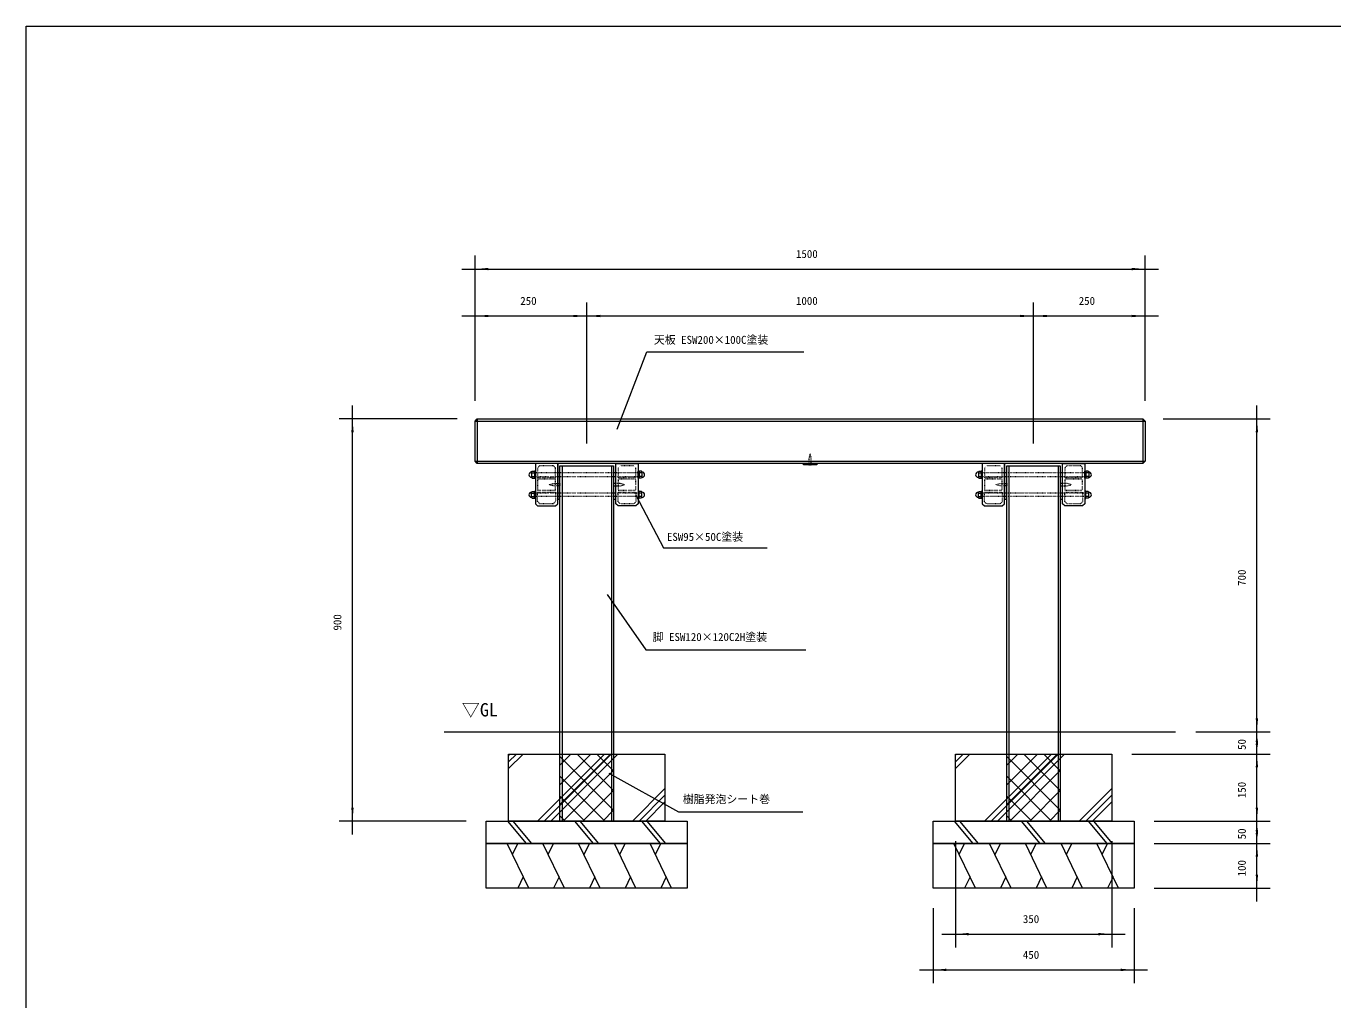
# Model space of a CAD drawing. Units: millimetres, scale not verified. Extents: x -2925 to 2925, y -2062 to 2062.
# Drawn here: x -2925 to 0, y -116 to 2062 of the extents above; entities that cross this region are included whole.
import ezdxf
from ezdxf.enums import TextEntityAlignment as Align

# ---------------------------------------------------------------- set-up
doc = ezdxf.new("R2010")
doc.units = ezdxf.units.MM
doc.header["$LTSCALE"] = 10
doc.linetypes.add('USER5', pattern=[0.208282, 0.069427, -0.138855])
doc.layers.add('0-1_IMPORTED', color=30, linetype='Continuous', lineweight=18)
doc.styles.add('ＭＳ ゴシック', font='')
doc.styles.get('ＭＳ ゴシック').set_extended_font_data('MS Gothic')

msp = doc.modelspace()

# ---------------------------------------------------------------- linework, layer by layer
at = {"layer": '0-1_IMPORTED', "color": 1}
for p, q in [((-1920.06, 1224), (-1920.06, 1549)), ((-420.06, 1224), (-420.06, 1549)), ((-1950.06, 1519), (-1920.06, 1519)), ((-1920.06, 1519), (-420.06, 1519)), ((-420.06, 1519), (-390.06, 1519)), ((-1920.06, 1224), (-1920.06, 1444)), ((-1670.06, 1129), (-1670.06, 1444)), ((-1670.06, 1129), (-1670.06, 1444)), ((-670.06, 1129), (-670.06, 1444)), ((-670.06, 1129), (-670.06, 1444)), ((-420.06, 1224), (-420.06, 1444)), ((-1950.06, 1414), (-1920.06, 1414)), ((-1920.06, 1414), (-1670.06, 1414)), ((-1700.06, 1414), (-1670.06, 1414)), ((-1670.06, 1414), (-1640.06, 1414)), ((-1670.06, 1414), (-670.06, 1414)), ((-700.06, 1414), (-670.06, 1414)), ((-670.06, 1414), (-640.06, 1414)), ((-670.06, 1414), (-420.06, 1414)), ((-420.06, 1414), (-390.06, 1414)), ((-2194.5, 1184), (-2194.5, 1214)), ((-170.06, 1184), (-170.06, 1214)), ((-1960.06, 1184), (-2224.5, 1184)), ((-2194.5, 284), (-2194.5, 1184)), ((-380.06, 1184), (-140.06, 1184)), ((-170.06, 484), (-170.06, 1184)), ((-170.06, 484), (-170.06, 514)), ((-307, 484), (-140.06, 484)), ((-307, 484), (-140.06, 484)), ((-170.06, 434), (-170.06, 484)), ((-170.06, 454), (-170.06, 484)), ((-170.06, 434), (-170.06, 464)), ((-450.06, 434), (-140.06, 434)), ((-450.06, 434), (-140.06, 434)), ((-170.06, 284), (-170.06, 434)), ((-170.06, 404), (-170.06, 434)), ((-1620.89, 391.09), (-1464.41, 304.65)), ((-1464.41, 304.65), (-1186.06, 304.65)), ((-170.06, 284), (-170.06, 314)), ((-1940.06, 284), (-2224.5, 284)), ((-2194.5, 254), (-2194.5, 284)), ((-400.06, 284), (-140.06, 284)), ((-400.06, 284), (-140.06, 284)), ((-170.06, 234), (-170.06, 284)), ((-170.06, 254), (-170.06, 284)), ((-170.06, 234), (-170.06, 264)), ((-845.06, 239), (-845.06, 1)), ((-495.06, 239), (-495.06, 1)), ((-400.06, 234), (-140.06, 234)), ((-400.06, 234), (-140.06, 234)), ((-170.06, 134), (-170.06, 234)), ((-170.06, 204), (-170.06, 234)), ((-400.06, 134), (-140.06, 134)), ((-170.06, 104), (-170.06, 134)), ((-895.06, 89), (-895.06, -79)), ((-445.06, 89), (-445.06, -79)), ((-875.06, 31), (-845.06, 31)), ((-845.06, 31), (-495.06, 31)), ((-495.06, 31), (-465.06, 31)), ((-925.06, -49), (-895.06, -49)), ((-895.06, -49), (-445.06, -49)), ((-445.06, -49), (-415.06, -49))]:
    msp.add_line(p, q, dxfattribs=at)
at = {"layer": '0-1_IMPORTED'}
for p, q in [((-1920.06, 1179), (-420.06, 1179)), ((-1915.06, 1184), (-1915.06, 1084)), ((-425.06, 1184), (-425.06, 1084)), ((-1920.06, 1089), (-420.06, 1089)), ((-1793.81, 1064.75), (-1793.56, 1064.75)), ((-1793.81, 1053.25), (-1793.56, 1053.25)), ((-1793.56, 1064.75), (-1792.55, 1066.5)), ((-1793.56, 1064.75), (-1793.56, 1053.25)), ((-1793.56, 1062.74), (-1787.06, 1062.74)), ((-1793.56, 1055.26), (-1787.06, 1055.26)), ((-1793.56, 1053.25), (-1792.55, 1051.5)), ((-1792.55, 1066.5), (-1788.07, 1066.5)), ((-1787.06, 1064.75), (-1788.07, 1066.5)), ((-1787.06, 1053.25), (-1788.07, 1051.5)), ((-1787.06, 1064.75), (-1787.06, 1053.25)), ((-1725.06, 1079), (-1725.06, 284)), ((-1615.06, 1079), (-1615.06, 284)), ((-1553.06, 1064.75), (-1552.05, 1066.5)), ((-1553.06, 1064.75), (-1553.06, 1053.25)), ((-1546.56, 1062.74), (-1553.06, 1062.74)), ((-1546.56, 1055.26), (-1553.06, 1055.26)), ((-1553.06, 1053.25), (-1552.05, 1051.5)), ((-1547.57, 1066.5), (-1552.05, 1066.5)), ((-1546.56, 1064.75), (-1547.57, 1066.5)), ((-1546.56, 1053.25), (-1547.57, 1051.5)), ((-1546.31, 1064.75), (-1546.56, 1064.75)), ((-1546.56, 1064.75), (-1546.56, 1053.25)), ((-1546.31, 1053.25), (-1546.56, 1053.25)), ((-793.81, 1064.75), (-793.56, 1064.75)), ((-793.81, 1053.25), (-793.56, 1053.25)), ((-793.56, 1064.75), (-792.55, 1066.5)), ((-793.56, 1064.75), (-793.56, 1053.25)), ((-793.56, 1062.74), (-787.06, 1062.74)), ((-793.56, 1055.26), (-787.06, 1055.26)), ((-793.56, 1053.25), (-792.55, 1051.5)), ((-792.55, 1066.5), (-788.07, 1066.5)), ((-787.06, 1064.75), (-788.07, 1066.5)), ((-787.06, 1053.25), (-788.07, 1051.5)), ((-787.06, 1064.75), (-787.06, 1053.25)), ((-725.06, 1079), (-725.06, 284)), ((-615.06, 1079), (-615.06, 284)), ((-553.06, 1064.75), (-552.05, 1066.5)), ((-553.06, 1064.75), (-553.06, 1053.25)), ((-546.56, 1062.74), (-553.06, 1062.74)), ((-546.56, 1055.26), (-553.06, 1055.26)), ((-553.06, 1053.25), (-552.05, 1051.5)), ((-547.57, 1066.5), (-552.05, 1066.5)), ((-546.56, 1064.75), (-547.57, 1066.5)), ((-546.56, 1053.25), (-547.57, 1051.5)), ((-546.31, 1064.75), (-546.56, 1064.75)), ((-546.56, 1064.75), (-546.56, 1053.25)), ((-546.31, 1053.25), (-546.56, 1053.25)), ((-1792.55, 1051.5), (-1788.07, 1051.5)), ((-1547.57, 1051.5), (-1552.05, 1051.5)), ((-792.55, 1051.5), (-788.07, 1051.5)), ((-547.57, 1051.5), (-552.05, 1051.5)), ((-1793.81, 1019.75), (-1793.56, 1019.75)), ((-1793.81, 1008.25), (-1793.56, 1008.25)), ((-1793.56, 1019.75), (-1792.55, 1021.5)), ((-1793.56, 1008.25), (-1793.56, 1019.75)), ((-1793.56, 1017.74), (-1787.06, 1017.74)), ((-1793.56, 1010.26), (-1787.06, 1010.26)), ((-1793.56, 1008.25), (-1792.55, 1006.5)), ((-1792.55, 1021.5), (-1788.07, 1021.5)), ((-1792.55, 1006.5), (-1788.07, 1006.5)), ((-1787.06, 1019.75), (-1788.07, 1021.5)), ((-1787.06, 1008.25), (-1788.07, 1006.5)), ((-1787.06, 1008.25), (-1787.06, 1019.75)), ((-1553.06, 1019.75), (-1552.05, 1021.5)), ((-1553.06, 1008.25), (-1553.06, 1019.75)), ((-1546.56, 1017.74), (-1553.06, 1017.74)), ((-1546.56, 1010.26), (-1553.06, 1010.26)), ((-1553.06, 1008.25), (-1552.05, 1006.5)), ((-1547.57, 1021.5), (-1552.05, 1021.5)), ((-1547.57, 1006.5), (-1552.05, 1006.5)), ((-1546.56, 1019.75), (-1547.57, 1021.5)), ((-1546.56, 1008.25), (-1547.57, 1006.5)), ((-1546.31, 1019.75), (-1546.56, 1019.75)), ((-1546.56, 1008.25), (-1546.56, 1019.75)), ((-1546.31, 1008.25), (-1546.56, 1008.25)), ((-793.81, 1019.75), (-793.56, 1019.75)), ((-793.81, 1008.25), (-793.56, 1008.25)), ((-793.56, 1019.75), (-792.55, 1021.5)), ((-793.56, 1008.25), (-793.56, 1019.75)), ((-793.56, 1017.74), (-787.06, 1017.74)), ((-793.56, 1010.26), (-787.06, 1010.26)), ((-793.56, 1008.25), (-792.55, 1006.5)), ((-792.55, 1021.5), (-788.07, 1021.5)), ((-792.55, 1006.5), (-788.07, 1006.5)), ((-787.06, 1019.75), (-788.07, 1021.5)), ((-787.06, 1008.25), (-788.07, 1006.5)), ((-787.06, 1008.25), (-787.06, 1019.75)), ((-553.06, 1019.75), (-552.05, 1021.5)), ((-553.06, 1008.25), (-553.06, 1019.75)), ((-546.56, 1017.74), (-553.06, 1017.74)), ((-546.56, 1010.26), (-553.06, 1010.26)), ((-553.06, 1008.25), (-552.05, 1006.5)), ((-547.57, 1021.5), (-552.05, 1021.5)), ((-547.57, 1006.5), (-552.05, 1006.5)), ((-546.56, 1019.75), (-547.57, 1021.5)), ((-546.56, 1008.25), (-547.57, 1006.5)), ((-546.31, 1019.75), (-546.56, 1019.75)), ((-546.56, 1008.25), (-546.56, 1019.75)), ((-546.31, 1008.25), (-546.56, 1008.25)), ((-1988.94, 484), (-352, 484)), ((-1845.06, 401.43), (-1812.49, 434)), ((-1845.06, 416.28), (-1827.34, 434)), ((-1845.06, 431.13), (-1842.19, 434)), ((-1780.06, 284), (-1630.06, 434)), ((-1765.21, 284), (-1615.21, 434)), ((-1750.36, 284), (-1600.36, 434)), ((-1730.06, 409.35), (-1705.41, 434)), ((-1730.06, 365.16), (-1661.22, 434)), ((-1730.06, 320.96), (-1617.02, 434)), ((-1610.06, 308.34), (-1730.06, 428.34)), ((-1610.06, 352.53), (-1691.53, 434)), ((-1610.06, 396.73), (-1647.33, 434)), ((-845.06, 401.43), (-812.49, 434)), ((-845.06, 416.28), (-827.34, 434)), ((-845.06, 431.13), (-842.19, 434)), ((-780.06, 284), (-630.06, 434)), ((-765.21, 284), (-615.21, 434)), ((-750.36, 284), (-600.36, 434)), ((-730.06, 409.35), (-705.41, 434)), ((-730.06, 365.16), (-661.22, 434)), ((-730.06, 320.96), (-617.02, 434)), ((-610.06, 308.34), (-730.06, 428.34)), ((-610.06, 352.53), (-691.53, 434)), ((-610.06, 396.73), (-647.33, 434)), ((-1629.92, 284), (-1730.06, 384.15)), ((-1722.83, 284), (-1610.06, 396.77)), ((-629.92, 284), (-730.06, 384.15)), ((-722.83, 284), (-610.06, 396.77)), ((-1678.63, 284), (-1610.06, 352.57)), ((-1567.93, 284), (-1495.06, 356.87)), ((-678.63, 284), (-610.06, 352.57)), ((-567.93, 284), (-495.06, 356.87)), ((-1674.11, 284), (-1730.06, 339.95)), ((-1553.08, 284), (-1495.06, 342.02)), ((-1538.23, 284), (-1495.06, 327.17)), ((-674.11, 284), (-730.06, 339.95)), ((-553.08, 284), (-495.06, 342.02)), ((-538.23, 284), (-495.06, 327.17)), ((-1718.3, 284), (-1730.06, 295.76)), ((-1634.44, 284), (-1610.06, 308.38)), ((-718.3, 284), (-730.06, 295.76)), ((-634.44, 284), (-610.06, 308.38)), ((-1847.56, 284), (-1805.8, 234)), ((-1835.75, 284), (-1793.99, 234)), ((-1697.56, 284), (-1655.8, 234)), ((-1685.75, 284), (-1643.99, 234)), ((-1547.56, 284), (-1505.8, 234)), ((-1535.75, 284), (-1493.99, 234)), ((-847.56, 284), (-805.8, 234)), ((-835.75, 284), (-793.99, 234)), ((-697.56, 284), (-655.8, 234)), ((-685.75, 284), (-643.99, 234)), ((-547.56, 284), (-505.8, 234)), ((-535.75, 284), (-493.99, 234)), ((-1800.06, 134), (-1848.31, 234)), ((-1836.25, 209), (-1824.18, 234)), ((-1720.06, 134), (-1768.31, 234)), ((-1756.25, 209), (-1744.18, 234)), ((-1640.06, 134), (-1688.31, 234)), ((-1676.25, 209), (-1664.18, 234)), ((-1560.06, 134), (-1608.31, 234)), ((-1596.25, 209), (-1584.18, 234)), ((-1480.06, 134), (-1528.31, 234)), ((-1516.25, 209), (-1504.18, 234)), ((-800.06, 134), (-848.31, 234)), ((-836.25, 209), (-824.18, 234)), ((-720.06, 134), (-768.31, 234)), ((-756.25, 209), (-744.18, 234)), ((-640.06, 134), (-688.31, 234)), ((-676.25, 209), (-664.18, 234)), ((-560.06, 134), (-608.31, 234)), ((-596.25, 209), (-584.18, 234)), ((-480.06, 134), (-528.31, 234)), ((-516.25, 209), (-504.18, 234)), ((-1812.12, 159), (-1824.19, 134)), ((-1732.12, 159), (-1744.19, 134)), ((-1652.12, 159), (-1664.19, 134)), ((-1572.12, 159), (-1584.19, 134)), ((-1492.12, 159), (-1504.19, 134)), ((-812.12, 159), (-824.19, 134)), ((-732.12, 159), (-744.19, 134)), ((-652.12, 159), (-664.19, 134)), ((-572.12, 159), (-584.19, 134)), ((-492.12, 159), (-504.19, 134))]:
    msp.add_line(p, q, dxfattribs=at)
for points in [[(-2925, 2062.5), (2925, 2062.5), (2925, -2062.5), (-2925, -2062.5)], [(-1915.06, 1184), (-425.06, 1184), (-420.06, 1179), (-420.06, 1089), (-425.06, 1084), (-1915.06, 1084), (-1920.06, 1089), (-1920.06, 1179)], [(-1785.06, 1084), (-1785.06, 994), (-1780.06, 989), (-1740.06, 989), (-1735.06, 994), (-1735.06, 1084)], [(-1605.06, 1004), (-1605.06, 1079), (-1605.06, 1084), (-1610.06, 1084), (-1730.06, 1084), (-1735.06, 1084), (-1735.06, 1079), (-1735.06, 1004), (-1730.06, 1004), (-1730.06, 1079), (-1610.06, 1079), (-1610.06, 1004)], [(-1555.06, 1084), (-1555.06, 994), (-1560.06, 989), (-1600.06, 989), (-1605.06, 994), (-1605.06, 1084)], [(-1185.06, 1084), (-1155.06, 1084), (-1155.06, 1081), (-1185.06, 1081)], [(-785.06, 1084), (-785.06, 994), (-780.06, 989), (-740.06, 989), (-735.06, 994), (-735.06, 1084)], [(-605.06, 1004), (-605.06, 1079), (-605.06, 1084), (-610.06, 1084), (-730.06, 1084), (-735.06, 1084), (-735.06, 1079), (-735.06, 1004), (-730.06, 1004), (-730.06, 1079), (-610.06, 1079), (-610.06, 1004)], [(-555.06, 1084), (-555.06, 994), (-560.06, 989), (-600.06, 989), (-605.06, 994), (-605.06, 1084)], [(-1785.06, 1067), (-1787.06, 1067), (-1787.06, 1051), (-1785.06, 1051)], [(-1730.06, 1079), (-1610.06, 1079), (-1610.06, 284), (-1730.06, 284)], [(-1555.06, 1067), (-1553.06, 1067), (-1553.06, 1051), (-1555.06, 1051)], [(-785.06, 1067), (-787.06, 1067), (-787.06, 1051), (-785.06, 1051)], [(-730.06, 1079), (-610.06, 1079), (-610.06, 284), (-730.06, 284)], [(-555.06, 1067), (-553.06, 1067), (-553.06, 1051), (-555.06, 1051)], [(-1785.06, 1006), (-1787.06, 1006), (-1787.06, 1022), (-1785.06, 1022)], [(-1555.06, 1006), (-1553.06, 1006), (-1553.06, 1022), (-1555.06, 1022)], [(-785.06, 1006), (-787.06, 1006), (-787.06, 1022), (-785.06, 1022)], [(-555.06, 1006), (-553.06, 1006), (-553.06, 1022), (-555.06, 1022)], [(-1845.06, 434), (-1495.06, 434), (-1495.06, 284), (-1845.06, 284)], [(-1730.06, 434), (-1610.06, 434), (-1610.06, 284), (-1730.06, 284)], [(-845.06, 434), (-495.06, 434), (-495.06, 284), (-845.06, 284)], [(-1895.06, 284), (-1445.06, 284), (-1445.06, 234), (-1895.06, 234)], [(-895.06, 284), (-445.06, 284), (-445.06, 234), (-895.06, 234)], [(-1895.06, 234), (-1445.06, 234), (-1445.06, 134), (-1895.06, 134)], [(-895.06, 234), (-445.06, 234), (-445.06, 134), (-895.06, 134)]]:
    msp.add_lwpolyline(points, close=True, dxfattribs=at)
at = {"layer": '0-1_IMPORTED', "color": 1}
for points in [[(-1602.06, 1161), (-1535.3, 1333.62), (-1184, 1333.62)], [(-1560.06, 1013), (-1498.06, 895), (-1266, 895)], [(-1624.06, 791), (-1538.06, 667), (-1180, 667)]]:
    msp.add_lwpolyline(points, dxfattribs=at)
at = {"layer": '0-1_IMPORTED', "linetype": 'USER5'}
for points in [[(-1172.63, 1081), (-1167.49, 1081), (-1167.49, 1096), (-1170.06, 1105.45), (-1172.63, 1096)], [(-1555.06, 1063), (-1785.06, 1063), (-1785.06, 1055), (-1555.06, 1055)], [(-1780.06, 1074), (-1780.06, 1053), (-1740.06, 1053), (-1740.06, 1074), (-1745.06, 1079), (-1775.06, 1079)], [(-1600.06, 1074), (-1600.06, 1053), (-1560.06, 1053), (-1560.06, 1074), (-1565.06, 1079), (-1595.06, 1079)], [(-555.06, 1063), (-785.06, 1063), (-785.06, 1055), (-555.06, 1055)], [(-780.06, 1074), (-780.06, 1053), (-740.06, 1053), (-740.06, 1074), (-745.06, 1079), (-775.06, 1079)], [(-600.06, 1074), (-600.06, 1053), (-560.06, 1053), (-560.06, 1074), (-565.06, 1079), (-595.06, 1079)], [(-1780.06, 1049), (-1780.06, 1024), (-1740.06, 1024), (-1740.06, 1049)], [(-1730.06, 1039.07), (-1730.06, 1033.93), (-1745.06, 1033.93), (-1754.51, 1036.5), (-1745.06, 1039.07)], [(-1610.06, 1039.07), (-1610.06, 1033.93), (-1595.06, 1033.93), (-1585.62, 1036.5), (-1595.06, 1039.07)], [(-1600.06, 1049), (-1600.06, 1024), (-1560.06, 1024), (-1560.06, 1049)], [(-780.06, 1049), (-780.06, 1024), (-740.06, 1024), (-740.06, 1049)], [(-730.06, 1039.07), (-730.06, 1033.93), (-745.06, 1033.93), (-754.51, 1036.5), (-745.06, 1039.07)], [(-610.06, 1039.07), (-610.06, 1033.93), (-595.06, 1033.93), (-585.62, 1036.5), (-595.06, 1039.07)], [(-600.06, 1049), (-600.06, 1024), (-560.06, 1024), (-560.06, 1049)], [(-1555.06, 1010), (-1785.06, 1010), (-1785.06, 1018), (-1555.06, 1018)], [(-1780.06, 999), (-1780.06, 1020), (-1740.06, 1020), (-1740.06, 999), (-1745.06, 994), (-1775.06, 994)], [(-1600.06, 999), (-1600.06, 1020), (-1560.06, 1020), (-1560.06, 999), (-1565.06, 994), (-1595.06, 994)], [(-555.06, 1010), (-785.06, 1010), (-785.06, 1018), (-555.06, 1018)], [(-780.06, 999), (-780.06, 1020), (-740.06, 1020), (-740.06, 999), (-745.06, 994), (-775.06, 994)], [(-600.06, 999), (-600.06, 1020), (-560.06, 1020), (-560.06, 999), (-565.06, 994), (-595.06, 994)]]:
    msp.add_lwpolyline(points, close=True, dxfattribs=at)
at = {"layer": '0-1_IMPORTED'}
for centre, start, end in [((-1793.81, 1059), 90, 270), ((-1546.31, 1059), 270, 90), ((-793.81, 1059), 90, 270), ((-546.31, 1059), 270, 90), ((-1793.81, 1014), 90, 270), ((-1546.31, 1014), 270, 90), ((-793.81, 1014), 90, 270), ((-546.31, 1014), 270, 90)]:
    msp.add_arc(centre, 5.75, start, end, dxfattribs=at)
at = {"layer": '0-1_IMPORTED', "color": 1}
for points in [[(-1920.06, 1519), (-1890.06, 1521.62), (-1890.06, 1516.38)], [(-420.06, 1519), (-450.06, 1516.38), (-450.06, 1521.62)], [(-1920.06, 1414), (-1890.06, 1416.62), (-1890.06, 1411.38)], [(-1670.06, 1414), (-1700.06, 1411.38), (-1700.06, 1416.62)], [(-1670.06, 1414), (-1640.06, 1416.62), (-1640.06, 1411.38)], [(-670.06, 1414), (-700.06, 1411.38), (-700.06, 1416.62)], [(-670.06, 1414), (-640.06, 1416.62), (-640.06, 1411.38)], [(-420.06, 1414), (-450.06, 1411.38), (-450.06, 1416.62)], [(-2194.5, 1184), (-2191.88, 1154), (-2197.13, 1154)], [(-170.06, 1184), (-167.44, 1154), (-172.69, 1154)], [(-170.06, 484), (-172.69, 514), (-167.44, 514)], [(-170.06, 484), (-167.44, 454), (-172.69, 454)], [(-170.06, 434), (-172.69, 464), (-167.44, 464)], [(-170.06, 434), (-167.44, 404), (-172.69, 404)], [(-2194.5, 284), (-2197.13, 314), (-2191.88, 314)], [(-170.06, 284), (-172.69, 314), (-167.44, 314)], [(-170.06, 284), (-167.44, 254), (-172.69, 254)], [(-170.06, 234), (-172.69, 264), (-167.44, 264)], [(-170.06, 234), (-167.44, 204), (-172.69, 204)], [(-170.06, 134), (-172.69, 164), (-167.44, 164)], [(-845.06, 31), (-815.06, 33.62), (-815.06, 28.38)], [(-495.06, 31), (-525.06, 28.38), (-525.06, 33.62)], [(-895.06, -49), (-865.06, -46.38), (-865.06, -51.62)], [(-445.06, -49), (-475.06, -51.62), (-475.06, -46.38)]]:
    msp.add_solid(points, dxfattribs=at)

# ---------------------------------------------------------------- texts
at = {"layer": '0-1_IMPORTED', "color": 7, "style": 'ＭＳ ゴシック'}
for s, height, p in [('1500', 17.91, (-1201.81, 1538.45)), ('250', 17.91, (-1818.87, 1433.45)), ('1000', 17.91, (-1201.81, 1433.45)), ('250', 17.91, (-568.87, 1433.45)), ('天板 ESW200×100C塗装', 17.91, (-1519.82, 1346.32)), ('ESW95×50C塗装', 17.91, (-1490.7, 905.49)), ('脚 ESW120×120C2H塗装', 17.91, (-1522.52, 681.49)), ('▽GL', 29.85, (-1950.06, 509.08)), ('樹脂発泡シート巻', 17.91, (-1455.17, 318.6)), ('350', 17.91, (-693.87, 50.45)), ('450', 17.91, (-693.87, -29.55))]:
    msp.add_text(s, height=height, dxfattribs=at).set_placement(p, align=Align.BOTTOM_LEFT)
for s, p in [('700', (-189.51, 810.19)), ('900', (-2213.95, 710.19)), ('50', (-189.51, 443.13)), ('150', (-189.51, 335.19)), ('50', (-189.51, 243.13)), ('100', (-189.51, 160.19))]:
    msp.add_text(s, height=17.91, rotation=90, dxfattribs=at).set_placement(p, align=Align.BOTTOM_LEFT)

doc.saveas('drawing.dxf')
